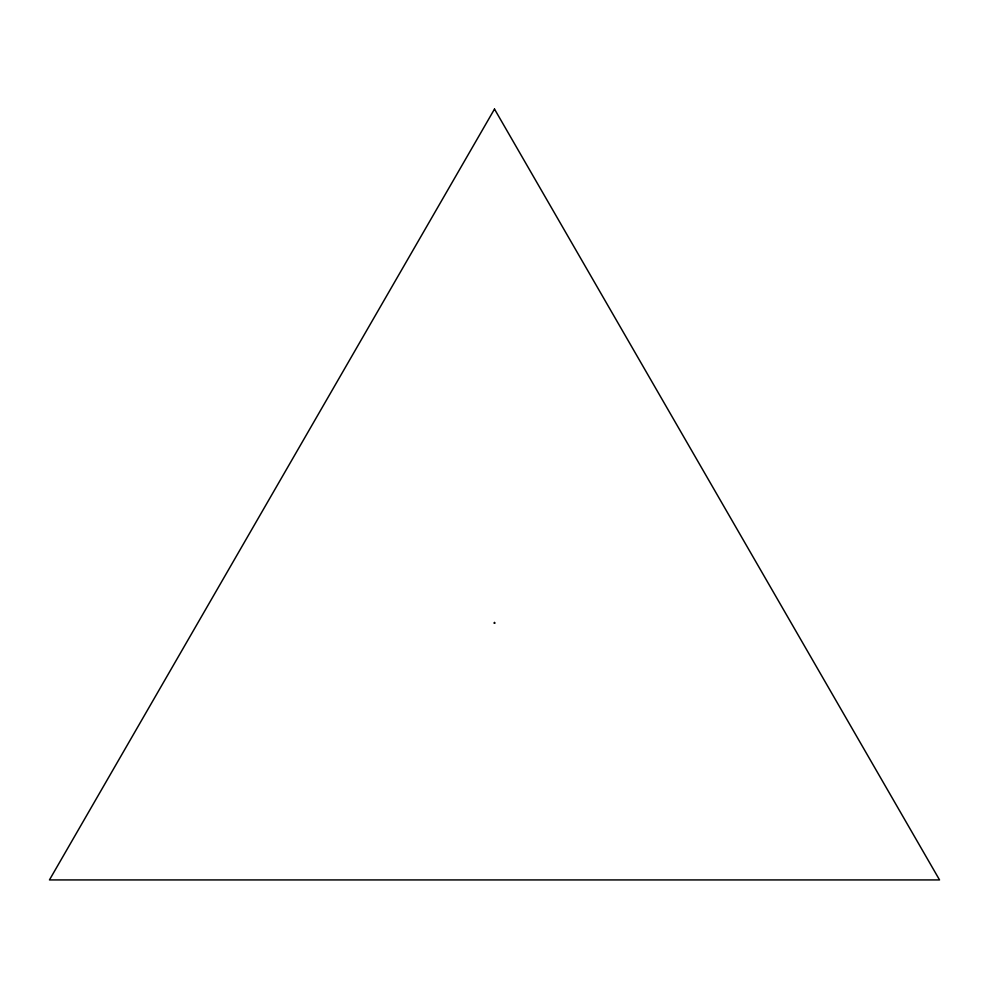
<?xml version="1.0" encoding="UTF-8"?>
<svg xmlns="http://www.w3.org/2000/svg" width="989" height="989" viewBox="0 0 989 989"><rect width="100%" height="100%" fill="white"/><g stroke="black" fill="none" stroke-linecap="round" stroke-linejoin="round"><path stroke-width="1.48" d="M494.5 109.074L49.45 879.926L939.55 879.926L494.5 109.074M494.5 622.464L494.055 623.231L494.945 623.231L494.5 622.464"/></g></svg>
